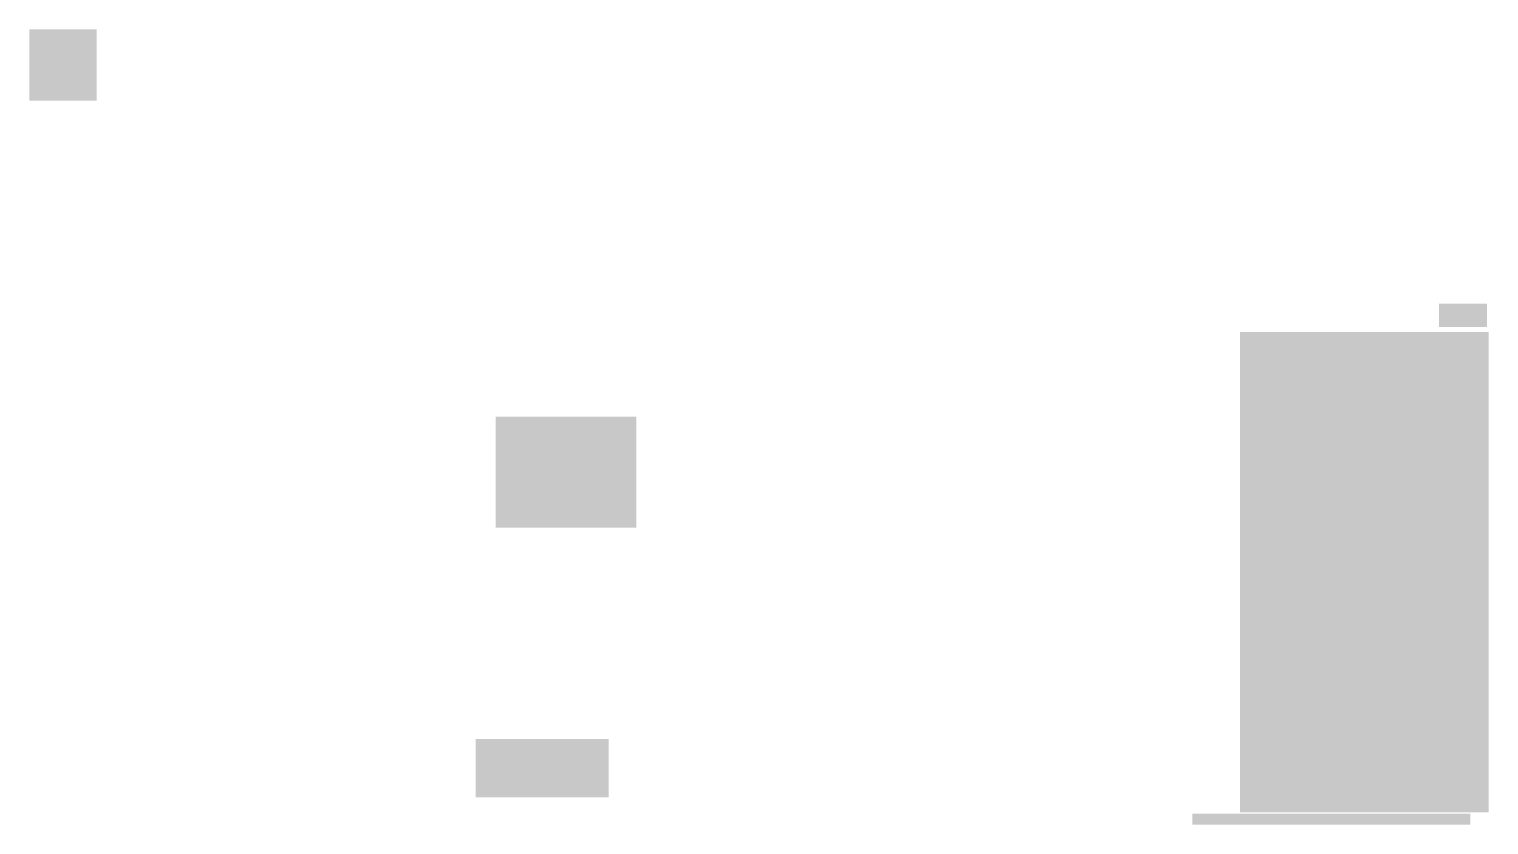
# Model space of a CAD drawing. Header units: inches. Extents: x 2 to 409, y 0 to 222.
import ezdxf

# ---------------------------------------------------------------- set-up
doc = ezdxf.new("R2010")
doc.units = ezdxf.units.IN
doc.header["$MEASUREMENT"] = 0
doc.layers.add('H', color=7, linetype='CONTINUOUS', lineweight=100)

msp = doc.modelspace()

# ---------------------------------------------------------------- hatches: boundary and pattern name
at = {"layer": 'H', "linetype": 'Continuous'}
for points in [[(20.55, 202.21), (1.76, 202.21), (1.76, 222.12), (20.55, 222.12)], [(408.73, 139.03), (395.33, 139.03), (395.33, 145.58), (408.73, 145.58)], [(409.27, 3.58), (339.85, 3.58), (339.85, 137.61), (409.27, 137.61)], [(171.24, 83.03), (131.97, 83.03), (131.97, 114), (171.24, 114)], [(163.55, 7.85), (126.42, 7.85), (126.42, 24.06), (163.55, 24.06)], [(326.48, 3.27), (404.15, 3.27), (404.15, 0.15), (326.48, 0.15)]]:
    msp.add_hatch(color=7, dxfattribs=at).paths.add_polyline_path(points)

doc.saveas('drawing.dxf')
